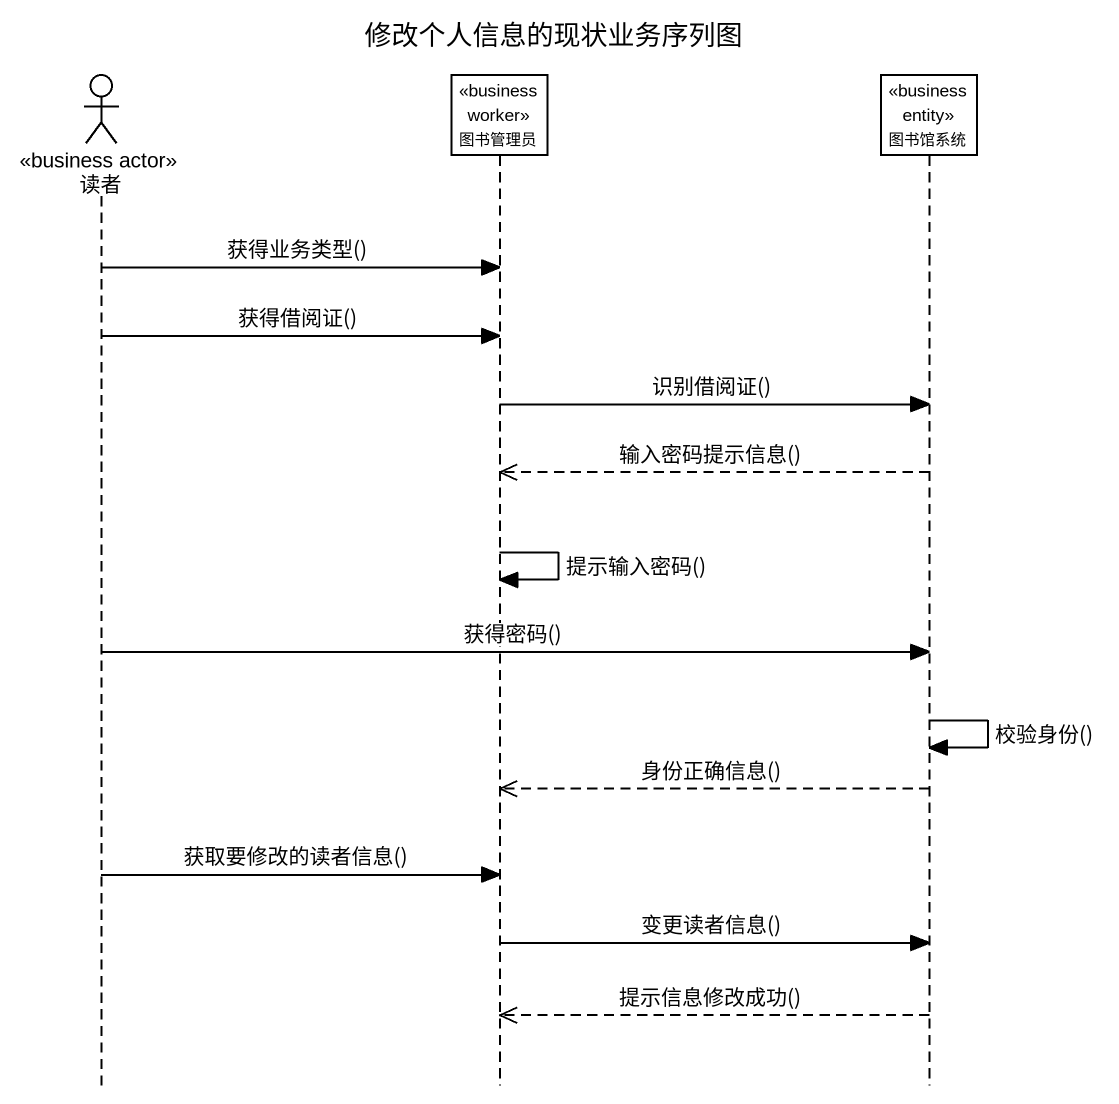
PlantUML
@startuml
title 修改个人信息的现状业务序列图
hide footbox
actor 读者 <<business actor>>
participant 图书管理员 <<business worker>>
participant 图书馆系统 <<business entity>>

读者 -> 图书管理员 : 获得业务类型()
读者 -> 图书管理员 : 获得借阅证()
图书管理员 -> 图书馆系统 : 识别借阅证()
图书馆系统 -->> 图书管理员 : 输入密码提示信息()
图书管理员 -> 图书管理员 : 提示输入密码()
读者 -> 图书馆系统 : 获得密码()
图书馆系统 -> 图书馆系统 : 校验身份()
图书馆系统 -->> 图书管理员 : 身份正确信息()
读者 -> 图书管理员 : 获取要修改的读者信息()
图书管理员 -> 图书馆系统 : 变更读者信息()
图书馆系统 -->> 图书管理员 : 提示信息修改成功()
@enduml
